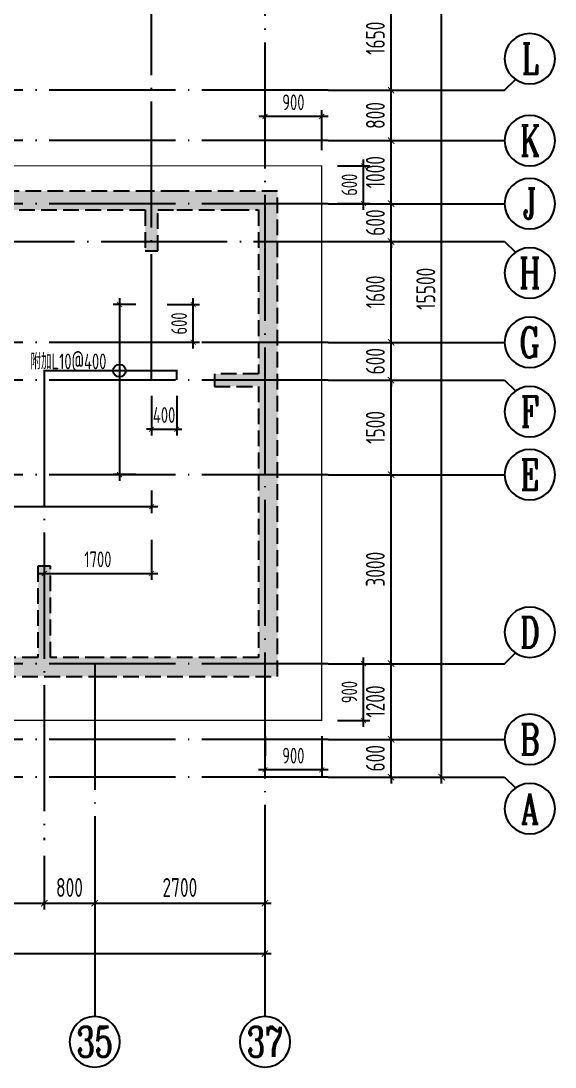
# Model space of a CAD drawing. Extents: x -668857 to 154266, y -275694 to 291306.
# Drawn here: x -379946 to -371476, y 195067 to 211667 of the extents above; entities that cross this region are included whole.
import ezdxf
from ezdxf.enums import TextEntityAlignment as Align

# ---------------------------------------------------------------- set-up
doc = ezdxf.new("R2010")
doc.units = 0
doc.header["$LTSCALE"] = 1000
doc.linetypes.add('DASH', pattern=[0.35, 0.25, -0.1])
doc.linetypes.add('DOTE', pattern=[2.42, 2, -0.2, 0.02, -0.2])
doc.layers.get('0').update_dxf_attribs({"linetype": 'CONTINUOUS'})
doc.layers.get('DEFPOINTS').update_dxf_attribs({"linetype": 'CONTINUOUS'})
for name, color, linetype in [('A-AXIS', 1, 'CONTINUOUS'), ('A-DOTE', 10, 'DOTE'), ('AXIS_NUM', 7, 'CONTINUOUS'), ('S-B板配筋', 6, 'CONTINUOUS'), ('S-B板配筋号', 7, 'CONTINUOUS'), ('S-J基础底板', 5, 'CONTINUOUS'), ('S-J基础底板标注', 3, 'CONTINUOUS'), ('S-Q墙填充', 252, 'CONTINUOUS'), ('S-Q墙实线', 6, 'CONTINUOUS'), ('S-Q墙虚线', 6, 'DASH'), ('S-Y一般标注', 3, 'CONTINUOUS')]:
    doc.layers.add(name, color=color, linetype=linetype)
doc.styles.add('TSSD_Axis', font='complex.shx', dxfattribs={"width": 0.7, "bigfont": 'hztxt.shx'})
doc.styles.add('TSSD_DIMENSION', font='Tssdeng.shx', dxfattribs={"width": 0.7, "bigfont": 'tssdchn.shx'})
doc.styles.add('TSSD_REIN', font='tssdeng.shx', dxfattribs={"width": 0.7, "height": 300, "bigfont": 'tssdchn.shx'})
doc.dimstyles.new('TSSD_100_100', dxfattribs={"dimtxt": 300, "dimasz": 100, "dimexe": 100, "dimexo": 250, "dimgap": 100, "dimtad": 1, "dimdec": 0, "dimzin": 0, "dimdsep": 46, "dimtxsty": 'TSSD_DIMENSION', "dimblk": 'ARCHTICK', "dimcen": 0, "dimdle": 100, "dimclrt": 7, "dimadec": 0, "dimazin": 0, "dimtfac": 1, "dimtdec": 0, "dimtix": 1, "dimtmove": 2, "dimatfit": 3, "dimldrblk": 'ARCHTICK', "dimfxl": 0, "dimtolj": 1, "dimtzin": 0, "dimarcsym": 0})
doc.dimstyles.new('TSSD_100_100$0', dxfattribs={"dimtxt": 300, "dimasz": 80, "dimexe": 100, "dimexo": 250, "dimgap": 100, "dimtad": 1, "dimdec": 0, "dimzin": 0, "dimdsep": 46, "dimtxsty": 'TSSD_DIMENSION', "dimblk": 'ARCHTICK', "dimcen": 0, "dimdle": 100, "dimclrd": 3, "dimclre": 3, "dimclrt": 7, "dimadec": 0, "dimazin": 0, "dimtfac": 1, "dimtdec": 0, "dimtix": 1, "dimtmove": 2, "dimatfit": 3, "dimldrblk": 'ARCHTICK', "dimfxl": 0, "dimtolj": 1, "dimtzin": 0, "dimarcsym": 0})

# ---------------------------------------------------------------- blocks, each defined once
blk = doc.blocks.new('_ArchTick')
at = {"color": 0, "linetype": 'ByBlock', "const_width": 0.15}
blk.add_lwpolyline([(-0.5, -0.5), (0.5, 0.5)], dxfattribs=at)
blk = doc.blocks.new('*D812')
at = {"layer": 'DEFPOINTS', "color": 0}
for p in [(-376076, 210150), (-376075, 209366), (-375175, 209367)]:
    blk.add_point(p, dxfattribs=at)
at = {"layer": 'S-J基础底板标注', "color": 3, "lineweight": -2}
for p, q in [((-376075, 209616), (-376076, 210250)), ((-375176, 209617), (-375176, 210251)), ((-375076, 210151), (-376176, 210150))]:
    blk.add_line(p, q, dxfattribs=at)
at = {"layer": 'S-J基础底板标注', "color": 3, "lineweight": -2, "xscale": 80, "yscale": 80, "zscale": 80}
for p, rotation in [((-376076, 210150), 180.0636639268293), ((-375176, 210151), 0.06366392682928712)]:
    blk.add_blockref('_ArchTick', p, dxfattribs=dict(at, rotation=rotation))
at = {"layer": 'S-J基础底板标注', "color": 7, "insert": (-375626, 210375), "char_height": 250, "attachment_point": 5, "rotation": 0.0637, "style": 'TSSD_DIMENSION'}
blk.add_mtext('\\A1;900', dxfattribs=at)
blk = doc.blocks.new('*D814')
at = {"layer": 'DEFPOINTS', "color": 0}
for p in [(-375176, 201467), (-374513, 201467), (-375176, 200567)]:
    blk.add_point(p, dxfattribs=at)
at = {"layer": 'S-J基础底板标注', "color": 3, "lineweight": -2}
for p, q in [((-374513, 200467), (-374513, 201567)), ((-374926, 201467), (-374413, 201467)), ((-374926, 200567), (-374413, 200567))]:
    blk.add_line(p, q, dxfattribs=at)
at = {"layer": 'S-J基础底板标注', "color": 3, "lineweight": -2, "xscale": 80, "yscale": 80, "zscale": 80}
for p, rotation in [((-374513, 201467), 90), ((-374513, 200567), 270)]:
    blk.add_blockref('_ArchTick', p, dxfattribs=dict(at, rotation=rotation))
at = {"layer": 'S-J基础底板标注', "color": 7, "insert": (-374738, 201017), "char_height": 250, "attachment_point": 5, "rotation": 90, "style": 'TSSD_DIMENSION'}
blk.add_mtext('\\A1;900', dxfattribs=at)
blk = doc.blocks.new('*D829')
at = {"layer": 'DEFPOINTS', "color": 0}
for p in [(-376076, 200568), (-375176, 200567), (-376077, 199783)]:
    blk.add_point(p, dxfattribs=at)
at = {"layer": 'S-J基础底板标注', "color": 3, "lineweight": -2}
for p, q in [((-376076, 200318), (-376077, 199683)), ((-375177, 200317), (-375177, 199682)), ((-375077, 199782), (-376177, 199783))]:
    blk.add_line(p, q, dxfattribs=at)
at = {"layer": 'S-J基础底板标注', "color": 3, "lineweight": -2, "xscale": 80, "yscale": 80, "zscale": 80}
for p, rotation in [((-376077, 199783), 179.9434501286926), ((-375177, 199782), 359.9434501286926)]:
    blk.add_blockref('_ArchTick', p, dxfattribs=dict(at, rotation=rotation))
at = {"layer": 'S-J基础底板标注', "color": 7, "insert": (-375627, 200008), "char_height": 250, "attachment_point": 5, "rotation": 359.9435, "style": 'TSSD_DIMENSION'}
blk.add_mtext('\\A1;900', dxfattribs=at)
blk = doc.blocks.new('*D848')
at = {"layer": 'DEFPOINTS', "color": 0}
for p in [(-375176, 209367), (-374513, 209367), (-375176, 208767)]:
    blk.add_point(p, dxfattribs=at)
at = {"layer": 'S-J基础底板标注', "color": 3, "lineweight": -2}
for p, q in [((-374926, 209367), (-374413, 209367)), ((-374513, 208667), (-374513, 209467)), ((-374926, 208767), (-374413, 208767))]:
    blk.add_line(p, q, dxfattribs=at)
at = {"layer": 'S-J基础底板标注', "color": 3, "lineweight": -2, "xscale": 80, "yscale": 80, "zscale": 80}
for p, rotation in [((-374513, 209367), 90), ((-374513, 208767), 270)]:
    blk.add_blockref('_ArchTick', p, dxfattribs=dict(at, rotation=rotation))
at = {"layer": 'S-J基础底板标注', "color": 7, "insert": (-374738, 209067), "char_height": 250, "attachment_point": 5, "rotation": 90, "style": 'TSSD_DIMENSION'}
blk.add_mtext('\\A1;600', dxfattribs=at)
blk = doc.blocks.new('*D125')
at = {"layer": 'DEFPOINTS', "color": 0}
for p in [(45300, 3600), (51100, 3600), (51100, 2600)]:
    blk.add_point(p, dxfattribs=at)
at = {"layer": 'S-Y一般标注', "color": 0, "lineweight": -2}
for p, q in [((45300, 3350), (45300, 2500)), ((51100, 3350), (51100, 2500)), ((45200, 2600), (51200, 2600))]:
    blk.add_line(p, q, dxfattribs=at)
at = {"layer": 'S-Y一般标注', "color": 0, "lineweight": -2, "xscale": 100, "yscale": 100, "zscale": 100, "rotation": 180}
blk.add_blockref('_ArchTick', (45300, 2600), dxfattribs=at)
at = {"layer": 'S-Y一般标注', "color": 0, "lineweight": -2, "xscale": 100, "yscale": 100, "zscale": 100}
blk.add_blockref('_ArchTick', (51100, 2600), dxfattribs=at)
at = {"layer": 'S-Y一般标注', "color": 7, "insert": (48200, 2850), "char_height": 300, "attachment_point": 5, "style": 'TSSD_DIMENSION'}
blk.add_mtext('\\A1;5800', dxfattribs=at)
blk = doc.blocks.new('ts_axno')
at = {"color": 0, "linetype": 'ByBlock', "lineweight": -2}
blk.add_circle((0, 0), 0.5, dxfattribs=at)
at = {"color": 0, "linetype": 'ByBlock', "lineweight": -2, "style": 'TSSD_Axis', "width": 0.7}
blk.add_attdef('A', text='', height=0.6, dxfattribs=at).set_placement((0, 0), align=Align.MIDDLE_CENTER)
blk = doc.blocks.new('*D126')
at = {"layer": 'DEFPOINTS', "color": 0}
for p in [(51100, 3600), (51900, 3600), (51900, 2600)]:
    blk.add_point(p, dxfattribs=at)
at = {"layer": 'S-Y一般标注', "color": 0, "lineweight": -2}
for p, q in [((51100, 3350), (51100, 2500)), ((51900, 3350), (51900, 2500)), ((51000, 2600), (52000, 2600))]:
    blk.add_line(p, q, dxfattribs=at)
at = {"layer": 'S-Y一般标注', "color": 0, "lineweight": -2, "xscale": 100, "yscale": 100, "zscale": 100, "rotation": 180}
blk.add_blockref('_ArchTick', (51100, 2600), dxfattribs=at)
at = {"layer": 'S-Y一般标注', "color": 0, "lineweight": -2, "xscale": 100, "yscale": 100, "zscale": 100}
blk.add_blockref('_ArchTick', (51900, 2600), dxfattribs=at)
at = {"layer": 'S-Y一般标注', "color": 7, "insert": (51500, 2850), "char_height": 300, "attachment_point": 5, "style": 'TSSD_DIMENSION'}
blk.add_mtext('\\A1;800', dxfattribs=at)
blk = doc.blocks.new('*D127')
at = {"layer": 'DEFPOINTS', "color": 0}
for p in [(51900, 3600), (54600, 3600), (54600, 2600)]:
    blk.add_point(p, dxfattribs=at)
at = {"layer": 'S-Y一般标注', "color": 0, "lineweight": -2}
for p, q in [((51900, 3350), (51900, 2500)), ((54600, 3350), (54600, 2500)), ((51800, 2600), (54700, 2600))]:
    blk.add_line(p, q, dxfattribs=at)
at = {"layer": 'S-Y一般标注', "color": 0, "lineweight": -2, "xscale": 100, "yscale": 100, "zscale": 100, "rotation": 180}
blk.add_blockref('_ArchTick', (51900, 2600), dxfattribs=at)
at = {"layer": 'S-Y一般标注', "color": 0, "lineweight": -2, "xscale": 100, "yscale": 100, "zscale": 100}
blk.add_blockref('_ArchTick', (54600, 2600), dxfattribs=at)
at = {"layer": 'S-Y一般标注', "color": 7, "insert": (53250, 2850), "char_height": 300, "attachment_point": 5, "style": 'TSSD_DIMENSION'}
blk.add_mtext('\\A1;2700', dxfattribs=at)
blk = doc.blocks.new('*D128')
at = {"layer": 'DEFPOINTS', "color": 0}
for p in [(4600, 3600), (54600, 3600), (54600, 1800)]:
    blk.add_point(p, dxfattribs=at)
at = {"layer": 'S-Y一般标注', "color": 0, "lineweight": -2}
for p, q in [((4600, 3350), (4600, 1700)), ((54600, 3350), (54600, 1700)), ((4500, 1800), (54700, 1800))]:
    blk.add_line(p, q, dxfattribs=at)
at = {"layer": 'S-Y一般标注', "color": 0, "lineweight": -2, "xscale": 100, "yscale": 100, "zscale": 100, "rotation": 180}
blk.add_blockref('_ArchTick', (4600, 1800), dxfattribs=at)
at = {"layer": 'S-Y一般标注', "color": 0, "lineweight": -2, "xscale": 100, "yscale": 100, "zscale": 100}
blk.add_blockref('_ArchTick', (54600, 1800), dxfattribs=at)
at = {"layer": 'S-Y一般标注', "color": 7, "insert": (29600, 2050), "char_height": 300, "attachment_point": 5, "style": 'TSSD_DIMENSION'}
blk.add_mtext('\\A1;50000', dxfattribs=at)
blk = doc.blocks.new('*D133')
at = {"layer": 'DEFPOINTS', "color": 0}
for p in [(55600, 5200), (56600, 5200), (55600, 4600)]:
    blk.add_point(p, dxfattribs=at)
at = {"layer": 'S-Y一般标注', "color": 0, "lineweight": -2}
for p, q in [((55850, 5200), (56700, 5200)), ((56600, 5200), (56600, 5300)), ((56600, 4600), (56600, 5200)), ((55850, 4600), (56700, 4600)), ((56600, 4600), (56600, 4500))]:
    blk.add_line(p, q, dxfattribs=at)
at = {"layer": 'S-Y一般标注', "color": 0, "lineweight": -2, "xscale": 100, "yscale": 100, "zscale": 100}
for p, rotation in [((56600, 5200), 270), ((56600, 4600), 90)]:
    blk.add_blockref('_ArchTick', p, dxfattribs=dict(at, rotation=rotation))
at = {"layer": 'S-Y一般标注', "color": 7, "insert": (56350, 4900), "char_height": 300, "attachment_point": 5, "rotation": 90, "style": 'TSSD_DIMENSION'}
blk.add_mtext('\\A1;600', dxfattribs=at)
blk = doc.blocks.new('*D134')
at = {"layer": 'DEFPOINTS', "color": 0}
for p in [(55600, 10900), (56600, 10900), (55600, 9400)]:
    blk.add_point(p, dxfattribs=at)
at = {"layer": 'S-Y一般标注', "color": 0, "lineweight": -2}
for p, q in [((56600, 9300), (56600, 11000)), ((55850, 10900), (56700, 10900)), ((55850, 9400), (56700, 9400))]:
    blk.add_line(p, q, dxfattribs=at)
at = {"layer": 'S-Y一般标注', "color": 0, "lineweight": -2, "xscale": 100, "yscale": 100, "zscale": 100}
for p, rotation in [((56600, 10900), 90), ((56600, 9400), 270)]:
    blk.add_blockref('_ArchTick', p, dxfattribs=dict(at, rotation=rotation))
at = {"layer": 'S-Y一般标注', "color": 7, "insert": (56350, 10150), "char_height": 300, "attachment_point": 5, "rotation": 90, "style": 'TSSD_DIMENSION'}
blk.add_mtext('\\A1;1500', dxfattribs=at)
blk = doc.blocks.new('*D135')
at = {"layer": 'DEFPOINTS', "color": 0}
for p in [(55600, 11500), (56600, 11500), (55600, 10900)]:
    blk.add_point(p, dxfattribs=at)
at = {"layer": 'S-Y一般标注', "color": 0, "lineweight": -2}
for p, q in [((55850, 11500), (56700, 11500)), ((56600, 11500), (56600, 11600)), ((56600, 10900), (56600, 11500)), ((55850, 10900), (56700, 10900)), ((56600, 10900), (56600, 10800))]:
    blk.add_line(p, q, dxfattribs=at)
at = {"layer": 'S-Y一般标注', "color": 0, "lineweight": -2, "xscale": 100, "yscale": 100, "zscale": 100}
for p, rotation in [((56600, 11500), 270), ((56600, 10900), 90)]:
    blk.add_blockref('_ArchTick', p, dxfattribs=dict(at, rotation=rotation))
at = {"layer": 'S-Y一般标注', "color": 7, "insert": (56350, 11200), "char_height": 300, "attachment_point": 5, "rotation": 90, "style": 'TSSD_DIMENSION'}
blk.add_mtext('\\A1;600', dxfattribs=at)
blk = doc.blocks.new('*D136')
at = {"layer": 'DEFPOINTS', "color": 0}
for p in [(55600, 13100), (56600, 13100), (55600, 11500)]:
    blk.add_point(p, dxfattribs=at)
at = {"layer": 'S-Y一般标注', "color": 0, "lineweight": -2}
for p, q in [((56600, 11400), (56600, 13200)), ((55850, 13100), (56700, 13100)), ((55850, 11500), (56700, 11500))]:
    blk.add_line(p, q, dxfattribs=at)
at = {"layer": 'S-Y一般标注', "color": 0, "lineweight": -2, "xscale": 100, "yscale": 100, "zscale": 100}
for p, rotation in [((56600, 13100), 90), ((56600, 11500), 270)]:
    blk.add_blockref('_ArchTick', p, dxfattribs=dict(at, rotation=rotation))
at = {"layer": 'S-Y一般标注', "color": 7, "insert": (56350, 12300), "char_height": 300, "attachment_point": 5, "rotation": 90, "style": 'TSSD_DIMENSION'}
blk.add_mtext('\\A1;1600', dxfattribs=at)
blk = doc.blocks.new('*D137')
at = {"layer": 'DEFPOINTS', "color": 0}
for p in [(55600, 13700), (56600, 13700), (55600, 13100)]:
    blk.add_point(p, dxfattribs=at)
at = {"layer": 'S-Y一般标注', "color": 0, "lineweight": -2}
for p, q in [((56600, 13700), (56600, 13800)), ((55850, 13700), (56700, 13700)), ((56600, 13100), (56600, 13700)), ((55850, 13100), (56700, 13100)), ((56600, 13100), (56600, 13000))]:
    blk.add_line(p, q, dxfattribs=at)
at = {"layer": 'S-Y一般标注', "color": 0, "lineweight": -2, "xscale": 100, "yscale": 100, "zscale": 100}
for p, rotation in [((56600, 13700), 270), ((56600, 13100), 90)]:
    blk.add_blockref('_ArchTick', p, dxfattribs=dict(at, rotation=rotation))
at = {"layer": 'S-Y一般标注', "color": 7, "insert": (56350, 13400), "char_height": 300, "attachment_point": 5, "rotation": 90, "style": 'TSSD_DIMENSION'}
blk.add_mtext('\\A1;600', dxfattribs=at)
blk = doc.blocks.new('*D138')
at = {"layer": 'DEFPOINTS', "color": 0}
for p in [(55600, 14700), (56600, 14700), (55600, 13700)]:
    blk.add_point(p, dxfattribs=at)
at = {"layer": 'S-Y一般标注', "color": 0, "lineweight": -2}
for p, q in [((56600, 13600), (56600, 14800)), ((55850, 14700), (56700, 14700)), ((55850, 13700), (56700, 13700))]:
    blk.add_line(p, q, dxfattribs=at)
at = {"layer": 'S-Y一般标注', "color": 0, "lineweight": -2, "xscale": 100, "yscale": 100, "zscale": 100}
for p, rotation in [((56600, 14700), 90), ((56600, 13700), 270)]:
    blk.add_blockref('_ArchTick', p, dxfattribs=dict(at, rotation=rotation))
at = {"layer": 'S-Y一般标注', "color": 7, "insert": (56350, 14200), "char_height": 300, "attachment_point": 5, "rotation": 90, "style": 'TSSD_DIMENSION'}
blk.add_mtext('\\A1;1000', dxfattribs=at)
blk = doc.blocks.new('*D139')
at = {"layer": 'DEFPOINTS', "color": 0}
for p in [(55600, 20100), (57400, 20100), (55600, 4600)]:
    blk.add_point(p, dxfattribs=at)
at = {"layer": 'S-Y一般标注', "color": 0, "lineweight": -2}
for p, q in [((55850, 20100), (57500, 20100)), ((57400, 4500), (57400, 20200)), ((55850, 4600), (57500, 4600))]:
    blk.add_line(p, q, dxfattribs=at)
at = {"layer": 'S-Y一般标注', "color": 0, "lineweight": -2, "xscale": 100, "yscale": 100, "zscale": 100}
for p, rotation in [((57400, 20100), 90), ((57400, 4600), 270)]:
    blk.add_blockref('_ArchTick', p, dxfattribs=dict(at, rotation=rotation))
at = {"layer": 'S-Y一般标注', "color": 7, "insert": (57150, 12350), "char_height": 300, "attachment_point": 5, "rotation": 90, "style": 'TSSD_DIMENSION'}
blk.add_mtext('\\A1;15500', dxfattribs=at)
blk = doc.blocks.new('*D140')
at = {"layer": 'DEFPOINTS', "color": 0}
for p in [(55600, 15500), (56600, 15500), (55600, 14700)]:
    blk.add_point(p, dxfattribs=at)
at = {"layer": 'S-Y一般标注', "color": 0, "lineweight": -2}
for p, q in [((55850, 15500), (56700, 15500)), ((56600, 14600), (56600, 15600)), ((55850, 14700), (56700, 14700))]:
    blk.add_line(p, q, dxfattribs=at)
at = {"layer": 'S-Y一般标注', "color": 0, "lineweight": -2, "xscale": 100, "yscale": 100, "zscale": 100}
for p, rotation in [((56600, 15500), 90), ((56600, 14700), 270)]:
    blk.add_blockref('_ArchTick', p, dxfattribs=dict(at, rotation=rotation))
at = {"layer": 'S-Y一般标注', "color": 7, "insert": (56350, 15100), "char_height": 300, "attachment_point": 5, "rotation": 90, "style": 'TSSD_DIMENSION'}
blk.add_mtext('\\A1;800', dxfattribs=at)
blk = doc.blocks.new('*D143')
at = {"layer": 'DEFPOINTS', "color": 0}
for p in [(55600, 6400), (56600, 6400), (55600, 5200)]:
    blk.add_point(p, dxfattribs=at)
at = {"layer": 'S-Y一般标注', "color": 0, "lineweight": -2}
for p, q in [((56600, 5100), (56600, 6500)), ((55850, 6400), (56700, 6400)), ((55850, 5200), (56700, 5200))]:
    blk.add_line(p, q, dxfattribs=at)
at = {"layer": 'S-Y一般标注', "color": 0, "lineweight": -2, "xscale": 100, "yscale": 100, "zscale": 100}
for p, rotation in [((56600, 6400), 90), ((56600, 5200), 270)]:
    blk.add_blockref('_ArchTick', p, dxfattribs=dict(at, rotation=rotation))
at = {"layer": 'S-Y一般标注', "color": 7, "insert": (56350, 5800), "char_height": 300, "attachment_point": 5, "rotation": 90, "style": 'TSSD_DIMENSION'}
blk.add_mtext('\\A1;1200', dxfattribs=at)
blk = doc.blocks.new('*D144')
at = {"layer": 'DEFPOINTS', "color": 0}
for p in [(55600, 9400), (56600, 9400), (55600, 6400)]:
    blk.add_point(p, dxfattribs=at)
at = {"layer": 'S-Y一般标注', "color": 0, "lineweight": -2}
for p, q in [((56600, 6300), (56600, 9500)), ((55850, 9400), (56700, 9400)), ((55850, 6400), (56700, 6400))]:
    blk.add_line(p, q, dxfattribs=at)
at = {"layer": 'S-Y一般标注', "color": 0, "lineweight": -2, "xscale": 100, "yscale": 100, "zscale": 100}
for p, rotation in [((56600, 9400), 90), ((56600, 6400), 270)]:
    blk.add_blockref('_ArchTick', p, dxfattribs=dict(at, rotation=rotation))
at = {"layer": 'S-Y一般标注', "color": 7, "insert": (56350, 7900), "char_height": 300, "attachment_point": 5, "rotation": 90, "style": 'TSSD_DIMENSION'}
blk.add_mtext('\\A1;3000', dxfattribs=at)
blk = doc.blocks.new('*D145')
at = {"layer": 'DEFPOINTS', "color": 0}
for p in [(55600, 17150), (56600, 17150), (55600, 15500)]:
    blk.add_point(p, dxfattribs=at)
at = {"layer": 'S-Y一般标注', "color": 0, "lineweight": -2}
for p, q in [((55850, 17150), (56700, 17150)), ((56600, 15400), (56600, 17250)), ((55850, 15500), (56700, 15500))]:
    blk.add_line(p, q, dxfattribs=at)
at = {"layer": 'S-Y一般标注', "color": 0, "lineweight": -2, "xscale": 100, "yscale": 100, "zscale": 100}
for p, rotation in [((56600, 17150), 90), ((56600, 15500), 270)]:
    blk.add_blockref('_ArchTick', p, dxfattribs=dict(at, rotation=rotation))
at = {"layer": 'S-Y一般标注', "color": 7, "insert": (56350, 16325), "char_height": 300, "attachment_point": 5, "rotation": 90, "style": 'TSSD_DIMENSION'}
blk.add_mtext('\\A1;1650', dxfattribs=at)
blk = doc.blocks.new('*D910')
at = {"layer": 'DEFPOINTS', "color": 0, "ltscale": 0.5}
for p in [(-377876, 207166), (-378384, 204467), (-377876, 204467)]:
    blk.add_point(p, dxfattribs=at)
at = {"layer": 'S-J基础底板标注', "color": 3, "lineweight": -2, "ltscale": 0.5}
for p, q in [((-378384, 207266), (-378384, 204367)), ((-378126, 207166), (-378484, 207166)), ((-378126, 204467), (-378484, 204467))]:
    blk.add_line(p, q, dxfattribs=at)
at = {"layer": 'S-J基础底板标注', "color": 3, "lineweight": -2, "ltscale": 0.5, "xscale": 80, "yscale": 80, "zscale": 80}
for p, rotation in [((-378384, 207166), 90), ((-378384, 204467), 270)]:
    blk.add_blockref('_ArchTick', p, dxfattribs=dict(at, rotation=rotation))
blk = doc.blocks.new('*D513')
at = {"layer": 'DEFPOINTS', "color": 0}
for p in [(-377876, 205967), (-377476, 205967), (-377476, 205188)]:
    blk.add_point(p, dxfattribs=at)
at = {"layer": 'S-J基础底板标注', "color": 3, "lineweight": -2}
for p, q in [((-377876, 205717), (-377876, 205088)), ((-377476, 205717), (-377476, 205088)), ((-377876, 205188), (-377956, 205188)), ((-377876, 205188), (-377476, 205188)), ((-377476, 205188), (-377396, 205188))]:
    blk.add_line(p, q, dxfattribs=at)
at = {"layer": 'S-J基础底板标注', "color": 3, "lineweight": -2, "xscale": 80, "yscale": 80, "zscale": 80}
blk.add_blockref('_ArchTick', (-377876, 205188), dxfattribs=at)
at = {"layer": 'S-J基础底板标注', "color": 3, "lineweight": -2, "xscale": 80, "yscale": 80, "zscale": 80, "rotation": 180}
blk.add_blockref('_ArchTick', (-377476, 205188), dxfattribs=at)
at = {"layer": 'S-J基础底板标注', "color": 7, "insert": (-377676, 205413), "char_height": 250, "attachment_point": 5, "style": 'TSSD_DIMENSION'}
blk.add_mtext('\\A1;400', dxfattribs=at)
blk = doc.blocks.new('*D514')
at = {"layer": 'DEFPOINTS', "color": 0}
for p in [(-377876, 207166), (-377213, 207166), (-377876, 206567)]:
    blk.add_point(p, dxfattribs=at)
at = {"layer": 'S-J基础底板标注', "color": 3, "lineweight": -2}
for p, q in [((-377213, 206467), (-377213, 207266)), ((-377626, 207166), (-377113, 207166)), ((-377626, 206567), (-377113, 206567))]:
    blk.add_line(p, q, dxfattribs=at)
at = {"layer": 'S-J基础底板标注', "color": 3, "lineweight": -2, "xscale": 80, "yscale": 80, "zscale": 80}
for p, rotation in [((-377213, 207166), 89.99275338196081), ((-377213, 206567), 269.9927533819608)]:
    blk.add_blockref('_ArchTick', p, dxfattribs=dict(at, rotation=rotation))
at = {"layer": 'S-J基础底板标注', "color": 7, "insert": (-377438, 206866), "char_height": 250, "attachment_point": 5, "rotation": 89.9928, "style": 'TSSD_DIMENSION'}
blk.add_mtext('\\A1;600', dxfattribs=at)
blk = doc.blocks.new('20210824.17211196')
at = {"layer": 'S-Q墙填充', "ltscale": 0.5}
h = blk.add_hatch(dxfattribs=at)
h.set_pattern_fill('ARMORED', color=252, scale=30, style=0)
h.set_pattern_definition([(50, (48278.55, 29260.87), (215.17805, -18.82564), [22.5, -247.5]), (355, (48278.55, 29260.87), (-41.6254, 225.65764), [18, -198]), (100.4514, (48296.48, 29259.3), (173.5528, 206.83186), [19.12206, -210.34263]), (46.1842, (48278.55, 29320.87), (320.1723, -49.6557), [33.75, -371.25]), (96.6356, (48305.23, 29316.73), (280.3988, 292.2354), [28.6831, -315.5139]), (351.1842, (48278.55, 29320.87), (280.3986, 292.2356), [27, -297]), (21, (48308.55, 29305.87), (179.07212, -120.78567), [22.5, -247.5]), (326, (48308.55, 29305.87), (72.9946, 217.545), [18, -198]), (71.4514, (48323.47, 29295.8), (252.0668, 96.75915), [19.12206, -210.34263]), (37.5, (48278.55, 29260.87), (3.647957, 99.868156), [0, -195.6, 0, -201, 0, -198.75]), (7.5, (48278.55, 29260.87), (78.92086, 118.32351), [0, -114.6, 0, -191.1, 0, -75.75]), (327.5, (48211.65, 29260.87), (160.14673, -6.76646), [0, -75, 0, -234, 0, -310.5]), (317.5, (48181.65, 29260.87), (174.95585, 30.0315), [0, -97.5, 0, -155.4, 0, -220.5]), (45, (48278.55, 29260.87), (-106.06602, 106.06602), [])])
h.paths.add_polyline_path([(147542, 66729), (145942, 66729), (145542, 66729), (142642, 66729), (142192, 66729), (141292, 66729), (140842, 66729), (139342, 66729), (139342, 67529), (139342, 68529), (138692, 68529), (137042, 68529), (136442, 68529), (136442, 68779), (133242, 68779), (133242, 68529), (132642, 68529), (131042, 68529), (130342, 68529), (130342, 67529), (130342, 66729), (117642, 66729), (117192, 66729), (116292, 66729), (115842, 66729), (114342, 66729), (114342, 67529), (114342, 68529), (113692, 68529), (112042, 68529), (111442, 68529), (111442, 68779), (108242, 68779), (108242, 68529), (107642, 68529), (106042, 68529), (105342, 68529), (105342, 67529), (105342, 66729), (97142, 66729), (97142, 63729), (97142, 61129), (97142, 59029), (99942, 59029), (106442, 59029), (106442, 57829), (107492, 57829), (109842, 57829), (112192, 57829), (113242, 57829), (113242, 59029), (118842, 59029), (119742, 59029), (122342, 59029), (124942, 59029), (125842, 59029), (131442, 59029), (131442, 57829), (132492, 57829), (134842, 57829), (137192, 57829), (138242, 57829), (138242, 59029), (143842, 59029), (144742, 59029), (147542, 59029)])
h.paths.add_polyline_path([(100942, 59329), (100942, 60779), (100742, 60779), (100742, 59329), (99942, 59329), (97442, 59329), (97442, 61129), (97442, 63629), (98142, 63629), (98142, 63829), (97442, 63829), (97442, 66429), (97842, 66429), (98742, 66429), (99042, 66429), (99042, 65779), (99242, 65779), (99242, 66429), (101942, 66429), (101942, 63629), (102142, 63629), (102142, 66429), (102492, 66429), (103392, 66429), (103742, 66429), (103742, 65629), (103942, 65629), (103942, 66429), (105642, 66429), (105642, 67529), (105642, 68229), (106042, 68229), (107642, 68229), (108342, 68229), (108342, 67029), (108542, 67029), (108542, 68329), (108542, 68479), (111142, 68479), (111142, 68329), (111142, 67029), (111342, 67029), (111342, 68229), (112042, 68229), (113692, 68229), (114042, 68229), (114042, 67529), (114042, 66429), (115742, 66429), (115742, 65629), (115942, 65629), (115942, 66429), (116292, 66429), (117192, 66429), (117542, 66429), (117542, 63629), (117742, 63629), (117742, 66429), (120442, 66429), (120442, 63629), (120642, 63629), (120642, 66429), (120942, 66429), (121942, 66429), (122242, 66429), (122242, 66429), (122442, 66429), (122442, 66429), (122742, 66429), (123742, 66429), (124042, 66429), (124042, 63629), (124242, 63629), (124242, 66429), (126942, 66429), (126942, 63629), (127142, 63629), (127142, 66429), (127492, 66429), (128392, 66429), (128742, 66429), (128742, 65629), (128942, 65629), (128942, 66429), (130642, 66429), (130642, 67529), (130642, 68229), (131042, 68229), (132642, 68229), (133342, 68229), (133342, 67029), (133542, 67029), (133542, 68479), (136142, 68479), (136142, 67029), (136342, 67029), (136342, 68229), (137042, 68229), (138692, 68229), (139042, 68229), (139042, 67529), (139042, 66429), (140742, 66429), (140742, 65629), (140942, 65629), (140942, 66429), (141292, 66429), (142192, 66429), (142542, 66429), (142542, 63629), (142742, 63629), (142742, 66429), (145442, 66429), (145442, 65779), (145642, 65779), (145642, 66429), (145942, 66429), (146842, 66429), (147242, 66429), (147242, 63829), (146542, 63829), (146542, 63629), (147242, 63629), (147242, 61129), (147242, 59329), (144742, 59329), (143942, 59329), (143942, 60779), (143742, 60779), (143742, 59329), (138242, 59329), (138242, 59579), (137942, 59579), (137942, 59229), (137942, 58129), (137192, 58129), (134842, 58129), (132492, 58129), (131742, 58129), (131742, 59229), (131742, 59579), (131442, 59579), (131442, 59329), (125942, 59329), (125942, 60779), (125742, 60779), (125742, 59329), (124942, 59329), (122342, 59329), (119742, 59329), (118942, 59329), (118942, 60779), (118742, 60779), (118742, 59329), (113242, 59329), (113242, 59579), (112942, 59579), (112942, 59229), (112942, 58129), (112192, 58129), (109842, 58129), (107492, 58129), (106742, 58129), (106742, 59229), (106742, 59579), (106442, 59579), (106442, 59329)], flags=16)
at = {"layer": 'S-Q墙虚线', "color": 6}
for points in [[(132492, 57829), (134842, 57829), (137192, 57829), (138242, 57829), (138242, 59029), (143842, 59029), (144742, 59029), (147542, 59029), (147542, 66729), (145942, 66729), (145542, 66729), (142642, 66729), (142192, 66729), (141292, 66729), (140842, 66729), (139342, 66729), (139342, 67529), (139342, 68529), (138692, 68529), (137042, 68529), (136442, 68529), (136442, 68779), (133242, 68779)], [(142742, 66429), (145442, 66429), (145442, 65779), (145642, 65779), (145642, 66429), (145942, 66429), (146842, 66429), (147242, 66429), (147242, 63829), (146542, 63829), (146542, 63629), (147242, 63629), (147242, 61129), (147242, 59329), (144742, 59329), (143942, 59329), (143942, 60779), (143742, 60779), (143742, 59329), (138242, 59329)]]:
    blk.add_lwpolyline(points, dxfattribs=at)
blk = doc.blocks.new('*D935')
at = {"layer": 'DEFPOINTS', "color": 0, "ltscale": 0.5}
for p in [(-385976, 204467), (-377876, 204467), (-385976, 203958)]:
    blk.add_point(p, dxfattribs=at)
at = {"layer": 'S-J基础底板标注', "color": 3, "lineweight": -2, "ltscale": 0.5}
for p, q in [((-385976, 204217), (-385976, 203858)), ((-377876, 204217), (-377876, 203858)), ((-377776, 203958), (-386076, 203958))]:
    blk.add_line(p, q, dxfattribs=at)
at = {"layer": 'S-J基础底板标注', "color": 3, "lineweight": -2, "ltscale": 0.5, "xscale": 80, "yscale": 80, "zscale": 80}
for p, rotation in [((-385976, 203958), 179.9998338032619), ((-377876, 203958), 359.9998338032619)]:
    blk.add_blockref('_ArchTick', p, dxfattribs=dict(at, rotation=rotation))
blk = doc.blocks.new('*D934')
at = {"layer": 'DEFPOINTS', "color": 0}
for p in [(-379576, 203682), (-377876, 203682), (-377876, 202898)]:
    blk.add_point(p, dxfattribs=at)
at = {"layer": 'S-J基础底板标注', "color": 3, "lineweight": -2}
for p, q in [((-379576, 203432), (-379576, 202798)), ((-377876, 203432), (-377876, 202798)), ((-379676, 202898), (-377776, 202898))]:
    blk.add_line(p, q, dxfattribs=at)
at = {"layer": 'S-J基础底板标注', "color": 3, "lineweight": -2, "xscale": 80, "yscale": 80, "zscale": 80, "rotation": 180}
blk.add_blockref('_ArchTick', (-379576, 202898), dxfattribs=at)
at = {"layer": 'S-J基础底板标注', "color": 3, "lineweight": -2, "xscale": 80, "yscale": 80, "zscale": 80}
blk.add_blockref('_ArchTick', (-377876, 202898), dxfattribs=at)
at = {"layer": 'S-J基础底板标注', "color": 7, "insert": (-378726, 203123), "char_height": 250, "attachment_point": 5, "style": 'TSSD_DIMENSION'}
blk.add_mtext('\\A1;1700', dxfattribs=at)
blk = doc.blocks.new('20210726.16350016')
at = {"layer": 'A-AXIS'}
for p, q in [((58400, 15500), (58571.6, 15671.7)), ((55600, 15500), (58400, 15500)), ((55600, 14700), (58400, 14700)), ((55600, 13700), (58400, 13700)), ((55600, 13100.3), (58400, 13100.3)), ((58400, 13100.3), (58571.6, 12928.7)), ((55600, 11500), (58400, 11500)), ((55600, 10900), (58400, 10900)), ((58400, 10900), (58571.6, 10728.4)), ((55600, 9400), (58400, 9400)), ((58400, 6400), (58571.6, 6571.7)), ((55600, 6400), (58400, 6400)), ((55600, 5200), (58400, 5200)), ((55600, 4600), (58400, 4600)), ((58400, 4600), (58571.6, 4428.4)), ((51900, 3600), (51900, 800)), ((54600, 3600), (54600, 800))]:
    blk.add_line(p, q, dxfattribs=at)
at = {"layer": 'A-DOTE'}
for p, q in [((52800, 10900), (52800, 21100)), ((54600, 21100), (54600, 3600)), ((55600, 15500), (3600, 15500)), ((55600, 14700), (3600, 14700)), ((55600, 13700), (3600, 13700)), ((3600, 13100.3), (55600, 13100.3)), ((55600, 11500), (3600, 11500)), ((55600, 10900), (3600, 10900)), ((51100, 10900), (51100, 3600)), ((55600, 9400), (3600, 9400)), ((55600, 6400), (3600, 6400)), ((51900, 6400), (51900, 3600)), ((55600, 5200), (3600, 5200)), ((55600, 4600), (3600, 4600))]:
    blk.add_line(p, q, dxfattribs=at)
at = {"layer": 'A-AXIS'}
ref = blk.add_blockref('ts_axno', (58800, 16000), dxfattribs=dict(at, xscale=-800, yscale=800, zscale=800))
ref.add_attrib('G', 'L', dxfattribs={"layer": 'AXIS_NUM', "height": 480, "style": 'TSSD_Axis', "width": 0.7}).set_placement((58800, 16000), align=Align.MIDDLE_CENTER)
ref = blk.add_blockref('ts_axno', (58800, 14700), dxfattribs=dict(at, xscale=-800, yscale=800, zscale=800))
ref.add_attrib('G', 'K', dxfattribs={"layer": 'AXIS_NUM', "height": 480, "style": 'TSSD_Axis', "width": 0.7}).set_placement((58800, 14700), align=Align.MIDDLE_CENTER)
ref = blk.add_blockref('ts_axno', (58800, 13700), dxfattribs=dict(at, xscale=-800, yscale=800, zscale=800))
ref.add_attrib('G', 'J', dxfattribs={"layer": 'AXIS_NUM', "height": 480, "style": 'TSSD_Axis', "width": 0.7}).set_placement((58800, 13700), align=Align.MIDDLE_CENTER)
ref = blk.add_blockref('ts_axno', (58800, 12600.3), dxfattribs=dict(at, xscale=-800, yscale=800, zscale=800))
ref.add_attrib('C', 'H', dxfattribs={"layer": 'AXIS_NUM', "height": 480, "style": 'TSSD_Axis', "width": 0.7}).set_placement((58800, 12600.3), align=Align.MIDDLE_CENTER)
ref = blk.add_blockref('ts_axno', (58800, 11500), dxfattribs=dict(at, xscale=-800, yscale=800, zscale=800))
ref.add_attrib('D', 'G', dxfattribs={"layer": 'AXIS_NUM', "height": 480, "style": 'TSSD_Axis', "width": 0.7}).set_placement((58800, 11500), align=Align.MIDDLE_CENTER)
ref = blk.add_blockref('ts_axno', (58800, 10400), dxfattribs=dict(at, xscale=-800, yscale=800, zscale=800))
ref.add_attrib('C', 'F', dxfattribs={"layer": 'AXIS_NUM', "height": 480, "style": 'TSSD_Axis', "width": 0.7}).set_placement((58800, 10400), align=Align.MIDDLE_CENTER)
ref = blk.add_blockref('ts_axno', (58800, 9400), dxfattribs=dict(at, xscale=-800, yscale=800, zscale=800))
ref.add_attrib('B', 'E', dxfattribs={"layer": 'AXIS_NUM', "height": 480, "style": 'TSSD_Axis', "width": 0.7}).set_placement((58800, 9400), align=Align.MIDDLE_CENTER)
ref = blk.add_blockref('ts_axno', (58800, 6900), dxfattribs=dict(at, xscale=-800, yscale=800, zscale=800, rotation=180))
ref.add_attrib('C', 'D', dxfattribs={"layer": 'AXIS_NUM', "height": 480, "style": 'TSSD_Axis', "width": 0.7}).set_placement((58800, 6900), align=Align.MIDDLE_CENTER)
ref = blk.add_blockref('ts_axno', (58800, 5200), dxfattribs=dict(at, xscale=-800, yscale=800, zscale=800))
ref.add_attrib('A', 'B', dxfattribs={"layer": 'AXIS_NUM', "height": 480, "style": 'TSSD_Axis', "width": 0.7}).set_placement((58800, 5200), align=Align.MIDDLE_CENTER)
ref = blk.add_blockref('ts_axno', (58800, 4100), dxfattribs=dict(at, xscale=-800, yscale=800, zscale=800))
ref.add_attrib('F', 'A', dxfattribs={"layer": 'AXIS_NUM', "height": 480, "style": 'TSSD_Axis', "width": 0.7}).set_placement((58800, 4100), align=Align.MIDDLE_CENTER)
ref = blk.add_blockref('ts_axno', (51900, 400), dxfattribs=dict(at, xscale=-800, yscale=800, zscale=800, rotation=180))
ref.add_attrib('22', '35', dxfattribs={"layer": 'AXIS_NUM', "height": 480, "style": 'TSSD_Axis', "width": 0.7}).set_placement((51900, 400), align=Align.MIDDLE_CENTER)
ref = blk.add_blockref('ts_axno', (54600, 400), dxfattribs=dict(at, xscale=-800, yscale=800, zscale=800, rotation=180))
ref.add_attrib('23', '37', dxfattribs={"layer": 'AXIS_NUM', "height": 480, "style": 'TSSD_Axis', "width": 0.7}).set_placement((54600, 400), align=Align.MIDDLE_CENTER)
at = {"layer": 'S-Y一般标注'}
for base, p1, p2, picture, middle in [((57400, 20100), (55600, 4600), (55600, 20100), '*D139', (57150, 12350)), ((56600, 17150), (55600, 15500), (55600, 17150), '*D145', (56350, 16325)), ((56600, 15500), (55600, 14700), (55600, 15500), '*D140', (56350, 15100)), ((56600, 14700), (55600, 13700), (55600, 14700), '*D138', (56350, 14200)), ((56600, 13700), (55600, 13100.3), (55600, 13700), '*D137', (56350, 13400.2)), ((56600, 13100.3), (55600, 11500), (55600, 13100.3), '*D136', (56350, 12300.2)), ((56600, 11500), (55600, 10900), (55600, 11500), '*D135', (56350, 11200)), ((56600, 10900), (55600, 9400), (55600, 10900), '*D134', (56350, 10150)), ((56600, 9400), (55600, 6400), (55600, 9400), '*D144', (56350, 7900)), ((56600, 6400), (55600, 5200), (55600, 6400), '*D143', (56350, 5800)), ((56600, 5200), (55600, 4600), (55600, 5200), '*D133', (56350, 4900))]:
    dim = blk.add_linear_dim(base=base, p1=p1, p2=p2, angle=90, dimstyle='TSSD_100_100', dxfattribs=at)
    dim.commit()
    dim.dimension.update_dxf_attribs({"geometry": picture, "text_midpoint": middle})
for base, p1, p2, picture, middle in [((54600, 1800), (4600, 3600), (54600, 3600), '*D128', (29600, 2050)), ((51100, 2600), (45300, 3600), (51100, 3600), '*D125', (48200, 2850)), ((51900, 2600), (51100, 3600), (51900, 3600), '*D126', (51500, 2850)), ((54600, 2600), (51900, 3600), (54600, 3600), '*D127', (53250, 2850))]:
    dim = blk.add_linear_dim(base=base, p1=p1, p2=p2, dimstyle='TSSD_100_100', dxfattribs=at)
    dim.commit()
    dim.dimension.update_dxf_attribs({"geometry": picture, "text_midpoint": middle})

msp = doc.modelspace()

# ---------------------------------------------------------------- linework, layer by layer
at = {"layer": 'S-B板配筋', "const_width": 30}
msp.add_lwpolyline([(-379576.23, 205966.68), (-379576.23, 206116.68), (-377476.02, 206116.68), (-377476.02, 205966.68)], dxfattribs=at)
at = {"layer": 'S-J基础底板', "const_width": 20}
msp.add_lwpolyline([(-417576.25, 199666.66), (-409576.22, 199666.66), (-409576.27, 200866.57), (-392376.21, 200866.9), (-392376.25, 199666.71), (-384776.26, 199666.71), (-384776.25, 200566.66), (-375176.27, 200566.7), (-375176.22, 209366.68), (-383476.24, 209366.68), (-383476.24, 211416.68), (-393676.24, 211416.68), (-393676.24, 209366.68), (-408476.24, 209366.68), (-408476.24, 211416.68), (-418676.24, 211416.68), (-418676.24, 209366.68), (-426876.24, 209366.68), (-426876.24, 200666.68), (-417576.21, 200666.68)], close=True, dxfattribs=at)
at = {"layer": 'S-J基础底板标注', "color": 2, "ltscale": 0.5}
msp.add_circle((-378383.94, 206116.68), 100, dxfattribs=at)

# ---------------------------------------------------------------- block references
at = {"layer": 'A-DOTE'}
msp.add_blockref('20210726.16350016', (-430676.23, 195066.61), dxfattribs=at)
at = {"layer": 'S-Q墙实线'}
msp.add_blockref('20210824.17211196', (-523418.53, 142237.67), dxfattribs=at)

# ---------------------------------------------------------------- texts
at = {"layer": 'S-B板配筋号', "color": 1, "style": 'TSSD_REIN', "width": 0.7}
msp.add_text('附加L10@400', height=250, dxfattribs=at).set_placement((-379794.09, 206139))

# ---------------------------------------------------------------- dimensions: what is measured, and where the dimension line sits
at = {"layer": 'S-J基础底板标注'}
for p1, p2, distance, picture, middle in [((-375175.22, 209366.7), (-376075.22, 209365.7), -784.24, '*D812', (-375626.34, 210375.45)), ((-375176.22, 208766.63), (-375176.22, 209366.68), -663.65, '*D848', (-374737.57, 209066.66)), ((-377876.3, 206566.66), (-377876.22, 207166.28), -663.65, '*D514', (-377437.61, 206866.41)), ((-377876.23, 205966.68), (-377476.02, 205966.68), -778.4, '*D513', (-377676.12, 205413.28)), ((-379576.23, 203682.17), (-377876.23, 203682.17), -784.48, '*D934', (-378726.23, 203122.69)), ((-375176.27, 200566.7), (-375176.27, 201466.66), -663.65, '*D814', (-374737.62, 201016.68)), ((-375176.27, 200566.7), (-376076.14, 200567.59), 784.24, '*D829', (-375626.76, 200007.9))]:
    dim = msp.add_aligned_dim(p1=p1, p2=p2, distance=distance, dimstyle='TSSD_100_100$0', override={"dimtxt": 250}, dxfattribs=at)
    dim.commit()
    dim.dimension.update_dxf_attribs({"geometry": picture, "text_midpoint": middle})
at = {"layer": 'S-J基础底板标注', "color": 2, "ltscale": 0.5}
for p1, p2, distance, picture, middle in [((-377876.22, 207166.25), (-377876.22, 204466.66), -507.98, '*D910', (-378384.2, 205816.46)), ((-377876.23, 204466.66), (-385976.4, 204466.68), 508.24, '*D935', (-381926.32, 203958.43))]:
    dim = msp.add_aligned_dim(p1=p1, p2=p2, distance=distance, text=' ', dimstyle='TSSD_100_100$0', dxfattribs=at)
    dim.commit()
    dim.dimension.update_dxf_attribs({"geometry": picture, "text_midpoint": middle})

doc.saveas('drawing.dxf')
